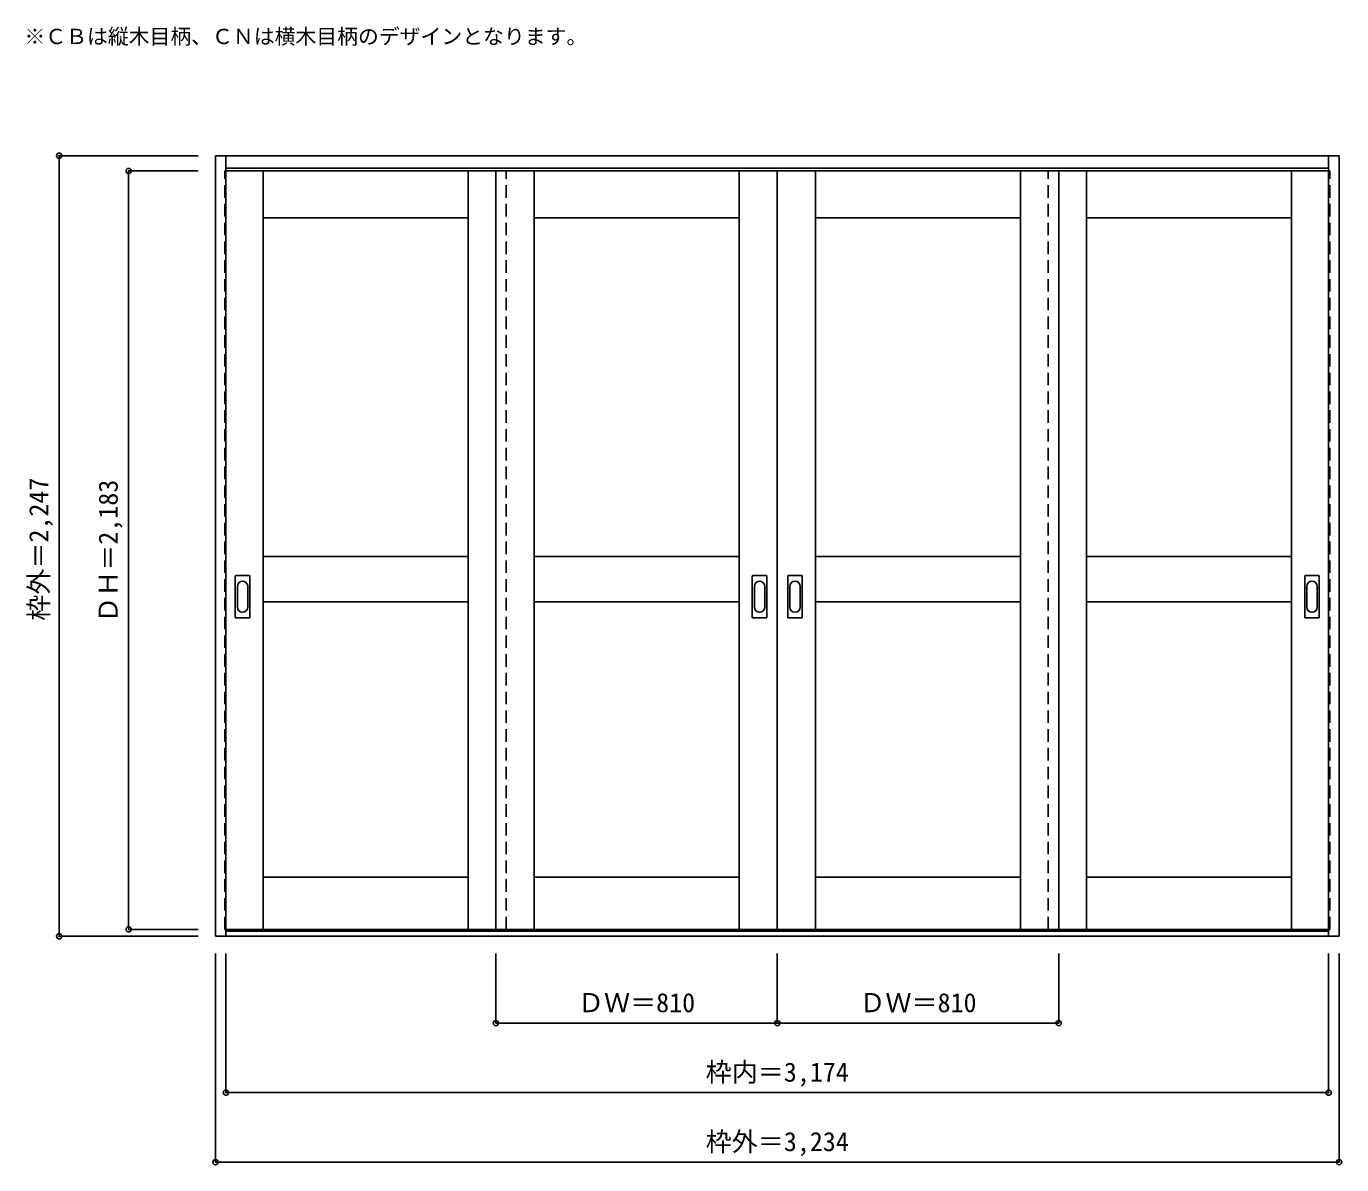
# Model space of a CAD drawing. Units: millimetres, scale not verified. Extents: x -1972 to 1814, y -1488 to 1789.
import ezdxf
from ezdxf.enums import TextEntityAlignment as Align

# ---------------------------------------------------------------- set-up
doc = ezdxf.new("R2010")
doc.units = ezdxf.units.MM
doc.header["$LTSCALE"] = 30
doc.header["$PDMODE"] = 32
doc.header["$PDSIZE"] = 15
doc.linetypes.add('DASHED1', pattern=[1.8, 1.2, -0.6])
for name, color, linetype in [('0-0', 3, 'Continuous'), ('0-1_寸法', 7, 'Continuous'), ('0-2_文字', 7, 'Continuous')]:
    doc.layers.add(name, color=color, linetype=linetype)
doc.styles.add('ＭＳ ゴシック', font='')
doc.styles.get('ＭＳ ゴシック').set_extended_font_data('MS Gothic')

msp = doc.modelspace()

# ---------------------------------------------------------------- linework, layer by layer
at = {"layer": '0-0'}
for p, q in [((-1427.92, 1416.84), (1806.08, 1416.84)), ((-1427.92, -830.16), (-1427.92, 1416.84)), ((-1397.92, -830.16), (-1397.92, 1416.84)), ((1776.08, -830.16), (1776.08, 1416.84)), ((1806.08, -830.16), (1806.08, 1416.84)), ((-1397.92, 1380.84), (1776.08, 1380.84)), ((-1397.92, 1372.84), (189.08, 1372.84)), ((-1290.92, -810.16), (-1290.92, 1372.84)), ((-700.92, -810.16), (-700.92, 1372.84)), ((-620.92, -810.16), (-620.92, 1372.84)), ((-510.92, -810.16), (-510.92, 1372.84)), ((79.08, -810.16), (79.08, 1372.84)), ((189.08, -810.16), (189.08, 1372.84)), ((1776.08, 1372.84), (189.08, 1372.84)), ((299.08, -810.16), (299.08, 1372.84)), ((889.08, -810.16), (889.08, 1372.84)), ((999.08, -810.16), (999.08, 1372.84)), ((1079.08, -810.16), (1079.08, 1372.84)), ((1669.08, -810.16), (1669.08, 1372.84)), ((-1290.92, 1237.84), (-700.92, 1237.84)), ((-510.92, 1237.84), (79.08, 1237.84)), ((299.08, 1237.84), (889.08, 1237.84)), ((1079.08, 1237.84), (1669.08, 1237.84)), ((-1290.92, 262.84), (-700.92, 262.84)), ((-510.92, 262.84), (79.08, 262.84)), ((299.08, 262.84), (889.08, 262.84)), ((1079.08, 262.84), (1669.08, 262.84)), ((-1370.92, 87.84), (-1370.92, 206.84)), ((-1330.42, 208.34), (-1369.42, 208.34)), ((-1328.92, 87.84), (-1328.92, 206.84)), ((117.08, 87.84), (117.08, 206.84)), ((157.58, 208.34), (118.58, 208.34)), ((159.08, 87.84), (159.08, 206.84)), ((219.08, 87.84), (219.08, 206.84)), ((259.58, 208.34), (220.58, 208.34)), ((261.08, 87.84), (261.08, 206.84)), ((1707.08, 87.84), (1707.08, 206.84)), ((1747.58, 208.34), (1708.58, 208.34)), ((1749.08, 87.84), (1749.08, 206.84)), ((-1290.92, 132.84), (-700.92, 132.84)), ((-510.92, 132.84), (79.08, 132.84)), ((299.08, 132.84), (889.08, 132.84)), ((1079.08, 132.84), (1669.08, 132.84)), ((-1369.42, 86.34), (-1330.42, 86.34)), ((118.58, 86.34), (157.58, 86.34)), ((220.58, 86.34), (259.58, 86.34)), ((1708.58, 86.34), (1747.58, 86.34)), ((-1290.92, -660.16), (-700.92, -660.16)), ((-510.92, -660.16), (79.08, -660.16)), ((299.08, -660.16), (889.08, -660.16)), ((1079.08, -660.16), (1669.08, -660.16)), ((1806.08, -830.16), (-1427.92, -830.16)), ((-1397.92, -810.16), (189.08, -810.16)), ((1776.08, -815.16), (-1397.92, -815.16)), ((1776.08, -810.16), (189.08, -810.16))]:
    msp.add_line(p, q, dxfattribs=at)
at = {"layer": '0-0', "color": 4, "linetype": 'DASHED1'}
for p, q in [((-590.92, -810.16), (-590.92, 1372.84)), ((969.08, -810.16), (969.08, 1372.84)), ((-1397.92, -810.16), (-1400.92, -810.16)), ((1776.08, -810.16), (1779.08, -810.16))]:
    msp.add_line(p, q, dxfattribs=at)
at = {"layer": '0-0', "color": 7}
for p, q in [((-1364.92, 176.94), (-1364.92, 117.74)), ((-1334.92, 117.74), (-1334.92, 176.94)), ((123.08, 176.94), (123.08, 117.74)), ((153.08, 117.74), (153.08, 176.94)), ((225.08, 176.94), (225.08, 117.74)), ((255.08, 117.74), (255.08, 176.94)), ((1713.08, 176.94), (1713.08, 117.74)), ((1743.08, 117.74), (1743.08, 176.94))]:
    msp.add_line(p, q, dxfattribs=at)
at = {"layer": '0-0', "color": 4, "linetype": 'DASHED1'}
for points in [[(-1400.92, -810.16), (-1400.92, 1372.84), (-1397.92, 1372.84)], [(1779.08, -810.16), (1779.08, 1372.84), (1776.08, 1372.84)]]:
    msp.add_lwpolyline(points, dxfattribs=at)
at = {"layer": '0-0'}
for centre, start, end in [((-1369.42, 206.84), 90, 180), ((-1330.42, 206.84), 0, 90), ((118.58, 206.84), 90, 180), ((157.58, 206.84), 0, 90), ((220.58, 206.84), 90, 180), ((259.58, 206.84), 0, 90), ((1708.58, 206.84), 90, 180), ((1747.58, 206.84), 0, 90), ((-1369.42, 87.84), 180, 270), ((-1330.42, 87.84), 270, 0), ((118.58, 87.84), 180, 270), ((157.58, 87.84), 270, 0), ((220.58, 87.84), 180, 270), ((259.58, 87.84), 270, 0), ((1708.58, 87.84), 180, 270), ((1747.58, 87.84), 270, 0)]:
    msp.add_arc(centre, 1.5, start, end, dxfattribs=at)
at = {"layer": '0-0', "color": 7}
for centre, start, end in [((-1349.92, 176.94), 0, 180), ((138.08, 176.94), 0, 180), ((240.08, 176.94), 0, 180), ((1728.08, 176.94), 0, 180), ((-1349.92, 117.74), 180, 0), ((138.08, 117.74), 180, 0), ((240.08, 117.74), 180, 0), ((1728.08, 117.74), 180, 0)]:
    msp.add_arc(centre, 15, start, end, dxfattribs=at)
at = {"layer": '0-1_寸法', "color": 4}
for p, q in [((-1877.92, 1416.84), (-1477.92, 1416.84)), ((-1877.92, 1416.84), (-1877.92, -830.16)), ((-1677.92, 1372.84), (-1477.92, 1372.84)), ((-1677.92, 1372.84), (-1677.92, -810.16)), ((-1877.92, -830.16), (-1477.92, -830.16)), ((-1677.92, -810.16), (-1477.92, -810.16)), ((-1427.92, -1480.16), (-1427.92, -880.16)), ((-1397.92, -1280.16), (-1397.92, -880.16)), ((-620.92, -1080.16), (-620.92, -880.16)), ((189.08, -1080.16), (189.08, -880.16)), ((999.08, -1080.16), (999.08, -880.16)), ((-620.92, -1080.16), (999.08, -1080.16))]:
    msp.add_line(p, q, dxfattribs=at)
for points in [[(-1427.92, -1480.16), (1806.08, -1480.16), (1806.08, -880.16)], [(-1397.92, -1280.16), (1776.08, -1280.16), (1776.08, -880.16)]]:
    msp.add_lwpolyline(points, dxfattribs=at)
at = {"layer": '0-1_寸法'}
for p in [(-1877.92, 1416.84), (-1677.92, 1372.84), (-1877.92, -830.16), (-1677.92, -810.16), (-620.92, -1080.16), (189.08, -1080.16), (999.08, -1080.16), (-1397.92, -1280.16), (1776.08, -1280.16), (-1427.92, -1480.16), (1806.08, -1480.16)]:
    msp.add_point(p, dxfattribs=at)

# ---------------------------------------------------------------- texts
at = {"layer": '0-1_寸法', "style": 'ＭＳ ゴシック'}
for s, p in [('枠外＝2,247', (-1892.92, 78.09)), ('ＤＨ＝2,183', (-1692.92, 72.09))]:
    msp.add_text(s, height=54.99, rotation=90, dxfattribs=at).set_placement(p, align=Align.BOTTOM_LEFT)
for s, p in [('ＤＷ＝810', (-384.67, -1065.16)), ('ＤＷ＝810', (425.33, -1065.16)), ('枠内＝3,174', (-17.17, -1265.16)), ('枠外＝3,234', (-17.17, -1465.16))]:
    msp.add_text(s, height=54.99, dxfattribs=at).set_placement(p, align=Align.BOTTOM_LEFT)
at = {"layer": '0-2_文字', "style": 'ＭＳ ゴシック'}
msp.add_text('※ＣＢは縦木目柄、ＣＮは横木目柄のデザインとなります。', height=43.99, dxfattribs=at).set_placement((-1977.92, 1724.96), align=Align.BOTTOM_LEFT)

doc.saveas('drawing.dxf')
